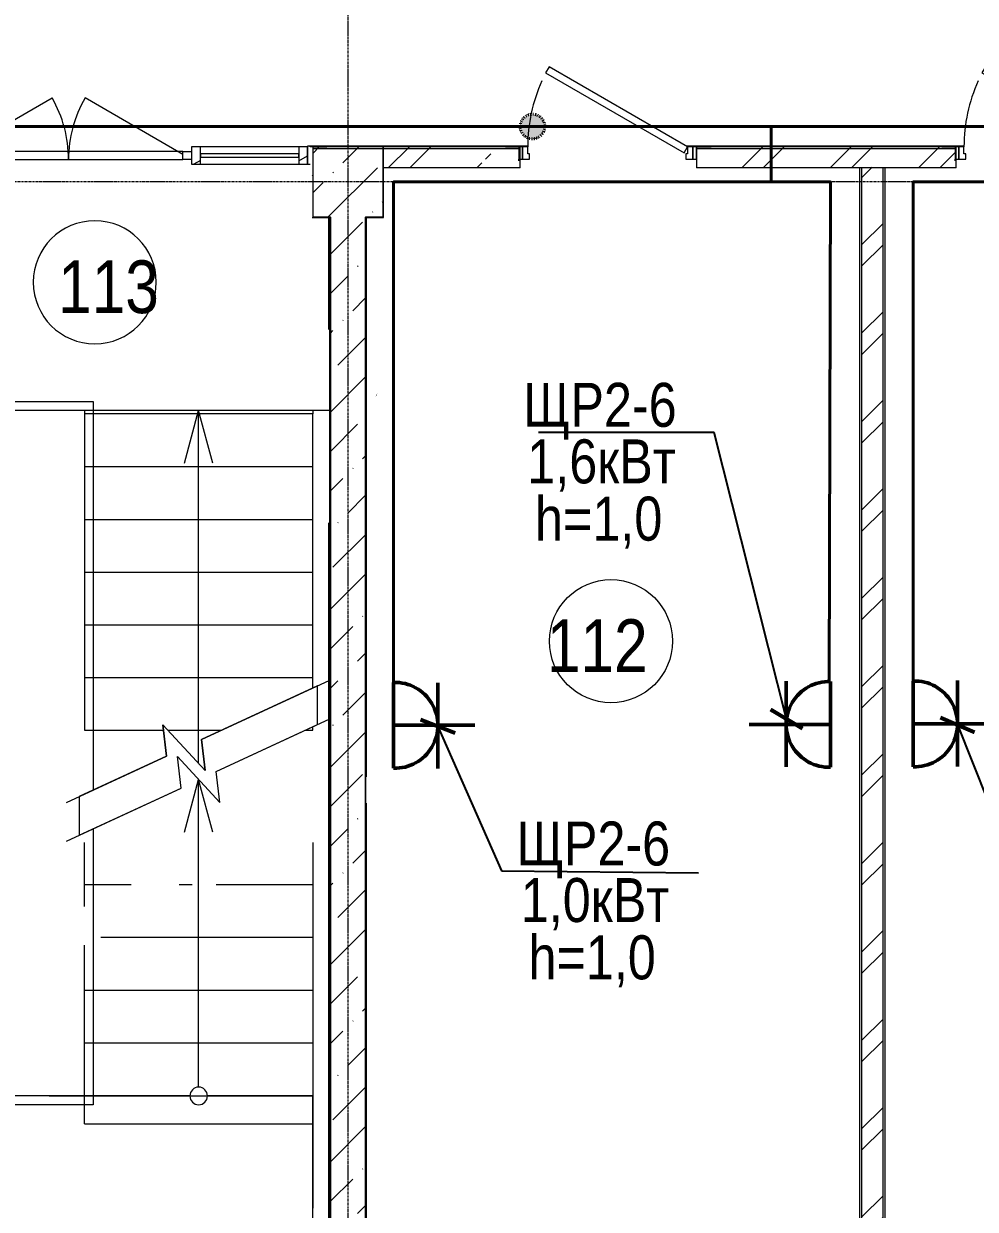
# Model space of a CAD drawing. Header units: metres. Extents: x -187 to 138813, y -64870 to 49448.
# Drawn here: x 34217 to 39633, y -56130 to -49386 of the extents above; entities that cross this region are included whole.
import ezdxf

# ---------------------------------------------------------------- set-up
doc = ezdxf.new("R2010")
doc.units = ezdxf.units.M
doc.linetypes.add('ACAD_ISO03W100', pattern=[30, 12, -18])
doc.linetypes.add('ADSK_Линия сетки', pattern=[21, 12, -3, 3, -3])
for name, color, linetype, lineweight in [('A-AREA-IDEN', 7, 'Continuous', 9), ('A-DETL-MBND', 7, 'Continuous', 5), ('A-DETL-THIN', 7, 'Continuous', 5), ('A-DOOR', 7, 'Continuous', 5), ('A-DOOR-FRAM', 7, 'Continuous', 13), ('A-FLOR', 7, 'Continuous', 5), ('A-GLAZ-CURT', 7, 'Continuous', 5), ('A-GLAZ-CWMG', 7, 'Continuous', 5), ('A-WALL', 7, 'Continuous', 5), ('A-WALL-PATT', 7, 'Continuous', 18), ('I-WALL', 7, 'Continuous', 5), ('S-COLS', 7, 'Continuous', 5), ('S-GRID', 7, 'Continuous', 9), ('Освещение', 1, 'Continuous', 50), ('ЭЛ', 250, 'Continuous', 50), ('Эл-свет раб.', 5, 'Continuous', 50), ('ЭЛ.сети', 5, 'Continuous', 100), ('ЭОМ', 7, 'Continuous', 40)]:
    doc.layers.add(name, color=color, linetype=linetype, lineweight=lineweight)
doc.layers.add('A-DETL', color=7, linetype='Continuous', lineweight=5, true_color=0x00a600)
doc.styles.add('GOST Common_I_1', font='ARIALN.TTF', dxfattribs={"height": 300})
doc.styles.add('STYLE1', font='ARIALN.TTF', dxfattribs={"height": 250})
doc.styles.add('ГОСТ 2.304', font='ARIALN.TTF', dxfattribs={"width": 0.85})
doc.dimstyles.new('СПДС', dxfattribs={"dimscale": 100, "dimtxt": 2.5, "dimasz": 2.5, "dimexe": 1.25, "dimexo": 0.625, "dimtad": 1, "dimdec": 0, "dimrnd": 0.001, "dimtxsty": 'ГОСТ 2.304', "dimblk": 'OBLIQUE', "dimcen": 2.5, "dimdle": 2, "dimadec": 0, "dimazin": 2, "dimtfac": 0.75, "dimtdec": 0, "dimtmove": 1, "dimatfit": 3, "dimfxl": 1, "dimtolj": 1, "dimarcsym": 1})
pattern_1 = [(45, (0, 0), (84.19025, 308.69666), [396.875, -79.375, 3.353, -76.022])]
pattern_2 = [(0, (0, 0), (812.8, 203.2), [33.528, -576.072, 33.528, -576.072, -3251.2]), (0, (0, 0), (812.8, 203.2), [-1219.2, 33.528, -1185.672, 33.528, -576.072, -1422.4]), (0, (0, 0), (812.8, 203.2), [-3048, 33.528, -372.872, 33.528, -982.472]), (120, (304.8, 101.6), (-582.37636, 602.30545), [33.528, -576.072, 33.528, -576.072, -3251.2]), (120, (304.8, 101.6), (-582.37636, 602.30545), [-1219.2, 33.528, -1185.672, 33.528, -576.072, -1422.4]), (120, (304.8, 101.6), (-582.37636, 602.30545), [-3048, 33.528, -372.872, 33.528, -982.472]), (240, (406.4, 508), (-230.42364, -805.50545), [33.528, -576.072, 33.528, -576.072, -3251.2]), (240, (406.4, 508), (-230.42364, -805.50545), [-1219.2, 33.528, -1185.672, 33.528, -576.072, -1422.4]), (240, (406.4, 508), (-230.42364, -805.50545), [-3048, 33.528, -372.872, 33.528, -982.472])]
pattern_3 = [(0, (-15, -600), (812.8, 203.2), [33.528, -576.072, 33.528, -576.072, -3251.2]), (0, (-15, -600), (812.8, 203.2), [-1219.2, 33.528, -1185.672, 33.528, -576.072, -1422.4]), (0, (-15, -600), (812.8, 203.2), [-3048, 33.528, -372.872, 33.528, -982.472]), (120, (289.8, -498.4), (-582.37636, 602.30545), [33.528, -576.072, 33.528, -576.072, -3251.2]), (120, (289.8, -498.4), (-582.37636, 602.30545), [-1219.2, 33.528, -1185.672, 33.528, -576.072, -1422.4]), (120, (289.8, -498.4), (-582.37636, 602.30545), [-3048, 33.528, -372.872, 33.528, -982.472]), (240, (391.4, -92), (-230.42364, -805.50545), [33.528, -576.072, 33.528, -576.072, -3251.2]), (240, (391.4, -92), (-230.42364, -805.50545), [-1219.2, 33.528, -1185.672, 33.528, -576.072, -1422.4]), (240, (391.4, -92), (-230.42364, -805.50545), [-3048, 33.528, -372.872, 33.528, -982.472])]

# ---------------------------------------------------------------- blocks, each defined once
blk = doc.blocks.new('Перекрытия 12 - Перекрытия 2-288053-1 этаж')
at = {"layer": 'A-FLOR', "lineweight": 20}
for p, q in [((1900, 2500), (1900, 2740.1)), ((3200, 2740.1), (3200, 2500)), ((1900, 2377.2), (1900, 2500)), ((2165.7, 2500), (1900, 2500)), ((2512.9, 2500), (2440.1, 2500)), ((3200, 2500), (2650.3, 2500)), ((3200, 2500), (3200, 2200)), ((3200, 2200), (1993.4, 2200)), ((3200, 2200), (3200, 1900)), ((1900, 1900), (1900, 2156.8)), ((1900, 1600), (1900, 1900)), ((3200, 1900), (1900, 1900)), ((3200, 1900), (3200, 1600)), ((1900, 1300), (1900, 1600)), ((3200, 1600), (1900, 1600)), ((3200, 1600), (3200, 1300)), ((1700, 1300), (1900, 1300)), ((1900, 1140), (1900, 1300)), ((1900, 1300), (3200, 1300)), ((3200, 1300), (3200, 1140)), ((1900, 1140), (3200, 1140)), ((3200, 1140), (3200, 660))]:
    blk.add_line(p, q, dxfattribs=at)
blk = doc.blocks.new('КДП АПК - КР_rvt-1-1 этаж')
at = {"layer": 'A-WALL-PATT', "lineweight": 15}
h = blk.add_hatch(dxfattribs=at)
h.set_pattern_fill('FP_125', color=256, style=0, pattern_type=2)
h.set_pattern_definition(pattern_1)
h.paths.add_polyline_path([(36052.4, -55945.6), (36162.7, -55945.6), (36162.7, -49845.6), (35962.7, -49845.6), (35962.7, -55945.6)], flags=0)
at = {"layer": 'S-COLS', "lineweight": 15}
h = blk.add_hatch(dxfattribs=at)
h.set_pattern_fill('FP_125', color=256, style=0, pattern_type=2)
h.set_pattern_definition(pattern_1)
h.paths.add_polyline_path([(36262.7, -49845.6), (36262.7, -49445.6), (35862.7, -49445.6), (35862.7, -49845.6), (36162.7, -49845.6)], flags=0)
at = {"layer": 'A-FLOR', "lineweight": 15}
for p, q in [((35952.7, -49845.6), (35952.7, -50485.6)), ((35952.7, -51585.6), (35952.7, -55945.6))]:
    blk.add_line(p, q, dxfattribs=at)
at = {"layer": 'I-WALL', "lineweight": 15}
for p, q in [((35962.7, -55945.6), (35962.7, -49845.6)), ((36162.7, -49845.6), (36162.7, -55945.6))]:
    blk.add_line(p, q, dxfattribs=at)
at = {"layer": 'S-COLS', "lineweight": 15}
for p, q in [((36262.7, -49445.6), (35862.7, -49445.6)), ((35862.7, -49445.6), (35862.7, -49845.6)), ((36262.7, -49845.6), (36262.7, -49445.6)), ((35862.7, -49845.6), (35962.7, -49845.6)), ((36162.7, -49845.6), (36262.7, -49845.6))]:
    blk.add_line(p, q, dxfattribs=at)
at = {"lineweight": 15}
blk.add_blockref('Перекрытия 12 - Перекрытия 2-288053-1 этаж', (32662.7, -56145.6), dxfattribs=at)
blk = doc.blocks.new('Системная панель - С остеклением-2274491-1 этаж')
at = {"layer": 'A-GLAZ-CURT', "lineweight": 13}
for p, q in [((280, 10), (-280, 10)), ((-280, 10), (-280, -10)), ((280, -10), (280, 10)), ((-280, -10), (280, -10))]:
    blk.add_line(p, q, dxfattribs=at)
blk = doc.blocks.new('Прямоугольный импост - 50 x 100мм-1549072-1 этаж')
at = {"layer": 'A-GLAZ-CWMG'}
h = blk.add_hatch(dxfattribs=at)
h.set_pattern_fill('FP_103', color=256, style=0, pattern_type=2)
h.set_pattern_definition([(150, (35212.65, 49535.64), (-60, -103.92305), [])])
h.paths.add_polyline_path([(-25, -50), (-25, 50), (25, 50), (25, -50)], flags=0)
at = {"layer": 'A-GLAZ-CWMG', "lineweight": 18}
for p, q in [((-25, -50), (-25, 50)), ((-25, 50), (25, 50)), ((25, 50), (25, 22.2)), ((25, -50), (-25, -50)), ((25, -22.2), (25, -50))]:
    blk.add_line(p, q, dxfattribs=at)
blk = doc.blocks.new('Прямоугольный импост - 50 x 100мм-2274487-1 этаж')
at = {"layer": 'A-GLAZ-CWMG'}
for p, q in [((33737.7, -49485.6), (33177.7, -49485.6)), ((33177.7, -49585.6), (33737.7, -49585.6))]:
    blk.add_line(p, q, dxfattribs=at)
blk = doc.blocks.new('Прямоугольный импост - 50 x 100мм-1549076-1 этаж')
at = {"layer": 'A-GLAZ-CWMG'}
h = blk.add_hatch(dxfattribs=at)
h.set_pattern_fill('FP_107', color=256, style=0, pattern_type=2)
h.set_pattern_definition([(30, (-35847.65, 49535.64), (-60, 103.92305), [])])
h.paths.add_polyline_path([(-50, -50), (0, -50), (0, 50), (-50, 50)], flags=0)
at = {"layer": 'A-GLAZ-CWMG', "lineweight": 18}
for p, q in [((0, 50), (-50, 50)), ((-50, 50), (-50, -50)), ((0, -50), (0, 50)), ((-50, -50), (0, -50))]:
    blk.add_line(p, q, dxfattribs=at)
blk = doc.blocks.new('M_Дверь-Витраж-Двойная-Витрина - M_Дверь-Витраж-Двойная-Витрина-2723221-1 этаж')
at = {"layer": 'A-DOOR'}
for p, q in [((-650, -6.6), (-93.8, -327.8)), ((650, -6.6), (93.8, -327.8))]:
    blk.add_line(p, q, dxfattribs=at)
for centre, start, end in [((-700, 22.2), 330, 360), ((700, 22.2), 180, 210)]:
    blk.add_arc(centre, 700, start, end, dxfattribs=at)
at = {"layer": 'A-DOOR-FRAM'}
for p, q in [((-700, -22.2), (-700, 22.2)), ((-700, 22.2), (-650, 22.2)), ((-650, 22.2), (-650, -22.2)), ((650, -22.2), (650, 22.2)), ((650, 22.2), (700, 22.2)), ((700, 22.2), (700, -22.2)), ((-650, -22.2), (-700, -22.2)), ((700, -22.2), (650, -22.2))]:
    blk.add_line(p, q, dxfattribs=at)
at = {"layer": 'A-DOOR-FRAM', "lineweight": 5}
for p, q in [((650, 22.2), (-650, 22.2)), ((-650, -22.2), (650, -22.2))]:
    blk.add_line(p, q, dxfattribs=at)
blk = doc.blocks.new('AC_Дверь_Однопольная_ДеревяннаяВнутренняя_ГОСТ6629-88 - ДГ 21-10Л-2270753-1 этаж')
at = {"layer": 'A-DOOR', "lineweight": 13}
for p, q in [((-333.1, 495), (-353.1, 460.4)), ((455, 40), (-333.1, 495)), ((-353.1, 460.4), (435, 5.4)), ((435, 5.4), (455, 40))]:
    blk.add_line(p, q, dxfattribs=at)
at = {"layer": 'A-DOOR', "lineweight": 18}
for p, q in [((-485, 40), (-505, 40)), ((-505, 40), (-505, -30)), ((-485, -30), (-485, 40)), ((505, 40), (485, 40)), ((485, 40), (485, -30)), ((505, -30), (505, 40)), ((-505, -30), (-485, -30)), ((485, -30), (505, -30))]:
    blk.add_line(p, q, dxfattribs=at)
at = {"layer": 'A-DOOR'}
blk.add_arc((455, 40), 910, 155.73648, 180, dxfattribs=at)
at = {"layer": 'A-DOOR-FRAM'}
for p, q in [((-455, 40), (-485, 40)), ((-485, 40), (-485, -30)), ((-455, 0), (-455, 40)), ((-445, 0), (-455, 0)), ((-445, -30), (-445, 0)), ((455, 0), (445, 0)), ((445, 0), (445, -30)), ((485, 40), (455, 40)), ((455, 40), (455, 0)), ((485, -30), (485, 40)), ((-485, -30), (-445, -30)), ((445, -30), (485, -30))]:
    blk.add_line(p, q, dxfattribs=at)
blk = doc.blocks.new('Розетка штепсельная с заземляющим контактом скрытой установки IP20')
at = {"layer": 'Эл-свет раб.', "ltscale": 0.3}
for p, q in [((191574.8, -246568.3), (191574.8, -246105.7)), ((191816.2, -246316.2), (191328.6, -246316.2)), ((191818.7, -246568.3), (191331, -246568.3))]:
    blk.add_line(p, q, dxfattribs=at)
at = {"layer": 'Эл-свет раб.', "ltscale": 0.3, "extrusion": (0, 0, -1)}
blk.add_ellipse((191574.8, -246560.1), major_axis=(-172.5, 172.5), ratio=1, start_param=5.464002, end_param=8.673165, dxfattribs=at)
blk = doc.blocks.new('_Oblique')
at = {"color": 0, "linetype": 'ByBlock', "lineweight": -2}
blk.add_line((-0.5, -0.5), (0.5, 0.5), dxfattribs=at)
blk = doc.blocks.new('ПСС_Марка_помещения - Имя_2_5мм-224473-1 этаж')
at = {"layer": 'A-AREA-IDEN'}
for start, end in [(360, 180), (180, 360)]:
    blk.add_arc((-0.074, 0.039), 3.5, start, end, dxfattribs=at)

msp = doc.modelspace()

# ---------------------------------------------------------------- hatches: boundary and pattern name
at = {"layer": 'A-WALL-PATT', "lineweight": 5}
h = msp.add_hatch(dxfattribs=at)
h.set_pattern_fill('FP_81', color=256, style=0, pattern_type=2)
h.set_pattern_definition(pattern_2)
h.paths.add_polyline_path([(35859.6532, -50485.6443), (35862.6532, -50485.6443), (35862.6532, -49587.1443), (35859.6532, -49587.1443), (35859.6532, -50382.5185)], flags=0)
h = msp.add_hatch(dxfattribs=at)
h.set_pattern_fill('FP_81', color=256, style=0, pattern_type=2)
h.set_pattern_definition(pattern_3)
h.paths.add_polyline_path([(35847.6532, -50085.6443), (43447.6532, -50085.6443), (43447.6532, -50082.6443), (35847.6532, -50082.6443)], flags=0)
h.paths.add_polyline_path([(45332.6532, -50085.6443), (45332.6532, -50082.6443), (44457.6532, -50082.6443), (44457.6532, -50085.6443), (44499.4803, -50085.6443)], flags=0)
h = msp.add_hatch(dxfattribs=at)
h.set_pattern_fill('FP_81', color=256, style=0, pattern_type=2)
h.set_pattern_definition(pattern_3)
h.paths.add_polyline_path([(45320.1532, -50098.1443), (45332.6532, -50098.1443), (45332.6532, -50085.6443), (44457.6532, -50085.6443), (44457.6532, -50098.1443), (44499.4803, -50098.1443)], flags=0)
h.paths.add_polyline_path([(43435.1532, -50098.1443), (43447.6532, -50098.1443), (43447.6532, -50085.6443), (35847.6532, -50085.6443), (35847.6532, -50098.1443), (42383.967, -50098.1443)], flags=0)
h = msp.add_hatch(dxfattribs=at)
h.set_pattern_fill('FP_1', color=256, style=0, pattern_type=2)
h.set_pattern_definition([(45, (0, 0), (-251.4472, 251.4472), []), (45, (0, 381), (-251.4472, 251.4472), [])])
h.paths.add_polyline_path([(36868.3012, -50085.6443), (36868.3012, -50125.6443), (36878.3012, -50125.6443), (36878.3012, -50155.6443), (36824.3012, -50155.6443), (36824.3012, -50205.6443), (36262.6532, -50205.6443), (36262.6532, -50085.6443)])
h.paths.add_polyline_path([(40528.455, -50085.6443), (40528.455, -50205.6443), (41862.6532, -50205.6443), (41862.6532, -50085.6443)])
h.paths.add_polyline_path([(39538.455, -50155.6443), (39524.455, -50155.6443), (39524.455, -50098.1443), (39538.455, -50098.1443)], flags=16)
edge = h.paths.add_edge_path()
edge.add_line((39524.455, -50085.6443), (39524.455, -50155.6443))
edge.add_line((39524.455, -50155.6443), (39518.455, -50155.6443))
edge.add_line((39518.455, -50155.6443), (39518.455, -50085.6443))
edge.add_line((39518.455, -50085.6443), (38045.7868, -50085.6443))
edge.add_line((38045.7868, -50085.6443), (38045.7868, -50205.6443))
edge.add_line((38045.7868, -50205.6443), (39664.3852, -50205.6443))
edge.add_arc((39904.266, -50135.237), 250, 168.55829371, 196.35746221, ccw=False)
edge.add_line((39659.2342, -50085.6443), (39568.455, -50085.6443))
edge.add_line((39568.455, -50085.6443), (39568.455, -50098.1443))
edge.add_line((39568.455, -50098.1443), (39538.455, -50098.1443))
edge.add_line((39538.455, -50098.1443), (39538.455, -50085.6443))
edge.add_line((39538.455, -50085.6443), (39524.455, -50085.6443))
h = msp.add_hatch(dxfattribs=at)
h.set_pattern_fill('FP_1', color=256, style=0, pattern_type=2)
h.set_pattern_definition([(45, (-6239.84, 183), (-251.4472, 251.4472), []), (45, (-6239.84, 564), (-251.4472, 251.4472), [])])
h.paths.add_polyline_path([(39107.8158, -56735.6443), (39107.8158, -50202.6443), (38987.8158, -50202.6443), (38987.8158, -56735.6443)])
h = msp.add_hatch(dxfattribs=at)
h.set_pattern_fill('FP_81', color=256, style=0, pattern_type=2)
h.set_pattern_definition(pattern_2)
h.paths.add_polyline_path([(35962.6532, -56582.6443), (35962.6532, -50488.6443), (35959.6532, -50488.6443), (35959.6532, -56582.6443)], flags=0)
h = msp.add_hatch(dxfattribs=at)
h.set_pattern_fill('FP_81', color=256, style=0, pattern_type=2)
h.set_pattern_definition(pattern_2)
h.paths.add_polyline_path([(36162.6532, -53670.6443), (36165.6532, -53670.6443), (36165.6532, -50485.6443), (36162.6532, -50485.6443), (36162.6532, -51802.8535)], flags=0)
h = msp.add_hatch(dxfattribs=at)
h.set_pattern_fill('FP_81', color=256, style=0, pattern_type=2)
h.set_pattern_definition(pattern_2)
h.paths.add_polyline_path([(36165.6532, -56585.6443), (36165.6532, -53820.6443), (36162.6532, -53820.6443), (36162.6532, -56585.6443)], flags=0)
at = {"layer": 'ЭЛ', "linetype": 'ACAD_ISO03W100', "lineweight": 40, "ltscale": 0.46}
msp.add_hatch(color=0, dxfattribs=at).paths.add_polyline_path([(37182.6532, -49970.6443, 1), (37042.6532, -49970.6443, 1)])

# ---------------------------------------------------------------- linework, layer by layer
at = {"layer": 'A-DETL', "color": 7, "lineweight": 18}
for p, q in [((35132.2684, -51885.6443), (35212.6532, -51585.6443)), ((35212.6532, -53594.6922), (35212.6532, -51585.6443)), ((35293.038, -51885.6443), (35212.6532, -51585.6443)), ((35228.3331, -53458.5055), (35959.6532, -53120.3437)), ((35312.2735, -53640.0379), (35959.6532, -53340.69)), ((35029.4426, -53552.6453), (35008.0638, -53373.9194)), ((35008.0638, -53373.9194), (35249.3617, -53634.3044)), ((35249.3617, -53634.3044), (35228.3331, -53458.5055)), ((34459.8664, -53816.0169), (35029.4426, -53552.6453)), ((35113.383, -53734.1777), (35092.0043, -53555.4518)), ((35092.0043, -53555.4518), (35333.3021, -53815.8368)), ((35132.2684, -53985.6443), (35212.6532, -53685.6443)), ((35212.6532, -55435.6443), (35212.6532, -53685.6443)), ((35293.038, -53985.6443), (35212.6532, -53685.6443)), ((35333.3021, -53815.8368), (35312.2735, -53640.0379)), ((34459.8664, -54036.3632), (35113.383, -53734.1777)), ((35162.6532, -55485.6443), (34162.653, -55485.6443)), ((35862.6532, -55485.6443), (35262.6532, -55485.6443)), ((35862.6532, -56735.6443), (35862.6532, -55485.6443))]:
    msp.add_line(p, q, dxfattribs=at)
for start, end in [(0, 180), (180, 0)]:
    msp.add_arc((35212.6532, -55485.6443), 50, start, end, dxfattribs=at)
at = {"layer": 'A-DETL-MBND'}
for p, q in [((34562.6338, -51585.6443), (34562.6338, -51605.5798)), ((35862.6338, -51585.6443), (35862.6338, -51605.5798)), ((35862.6338, -51605.5798), (34562.6338, -51605.5798))]:
    msp.add_line(p, q, dxfattribs=at)
at = {"layer": 'A-DETL-THIN'}
for p, q in [((34162.6712, -51535.6443), (34612.6532, -51535.6443)), ((34612.6532, -51535.6443), (34612.6532, -53745.6443)), ((34612.651, -53965.7158), (34612.651, -55535.5798)), ((34612.651, -55535.5798), (34112.651, -55535.5798))]:
    msp.add_line(p, q, dxfattribs=at)
at = {"layer": 'A-DETL-THIN', "color": 7, "true_color": 0xffffff}
for p, q in [((35889.3653, -53152.8447), (35228.3331, -53458.5055)), ((35889.3653, -53373.1911), (35889.3653, -53152.8447)), ((35249.3617, -53634.3044), (35008.0638, -53373.9194)), ((35008.0638, -53373.9194), (35029.4426, -53552.6453)), ((35312.2735, -53640.0379), (35889.3653, -53373.1911)), ((35228.3331, -53458.5055), (35249.3617, -53634.3044)), ((35029.4426, -53552.6453), (34532.6532, -53782.3603)), ((35113.383, -53734.1777), (35092.0043, -53555.4518)), ((35092.0043, -53555.4518), (35333.3021, -53815.8368)), ((35333.3021, -53815.8368), (35312.2735, -53640.0379)), ((34532.6532, -54002.7067), (35113.383, -53734.1777)), ((34532.6532, -53782.3603), (34532.6532, -54002.7067))]:
    msp.add_line(p, q, dxfattribs=at)
at = {"layer": 'A-FLOR', "lineweight": 18}
for p, q in [((35959.6532, -51585.6443), (34162.6734, -51585.6443)), ((34562.634, -51605.5798), (34562.634, -52205.5573)), ((35862.634, -52205.5573), (35862.634, -51605.5798)), ((34562.634, -51905.5671), (35862.634, -51905.5671)), ((34562.634, -52205.5573), (35862.634, -52205.5573)), ((34562.6362, -52205.5573), (34562.6362, -52505.5476)), ((35862.6362, -52505.5476), (35862.6362, -52205.5573)), ((34562.6362, -52505.5476), (35862.6362, -52505.5476)), ((34562.6385, -52505.5476), (34562.6385, -52805.5573)), ((35862.6385, -52805.5573), (35862.6385, -52505.5476)), ((34562.6385, -52805.5573), (35862.6385, -52805.5573)), ((34562.6407, -52805.5573), (34562.6407, -53105.5476)), ((35862.6407, -53105.5476), (35862.6407, -52805.5573)), ((34562.6407, -53105.5476), (35862.6407, -53105.5476)), ((34562.643, -53105.5476), (34562.643, -53405.5573)), ((35862.643, -53165.2011), (35862.643, -53105.5476)), ((34562.643, -53405.5573), (35011.8483, -53405.5573)), ((35037.3826, -53405.5573), (35342.8406, -53405.5573)), ((35819.369, -53405.5573), (35862.643, -53405.5573)), ((35862.643, -53405.5573), (35862.643, -53385.5475))]:
    msp.add_line(p, q, dxfattribs=at)
at = {"layer": 'A-WALL', "lineweight": 18}
for p, q in [((35832.6532, -50082.6443), (35832.6532, -50185.6443)), ((37085.7917, -50082.6443), (35832.6532, -50082.6443)), ((35862.6532, -50085.6443), (35942.6532, -50085.6443)), ((36262.6532, -50085.6443), (36262.6532, -50485.6443)), ((37085.7868, -50085.6443), (36262.6532, -50085.6443)), ((37035.7868, -50085.6443), (37035.7868, -50082.6443)), ((37041.7868, -50205.6443), (37041.7868, -50085.6443)), ((39568.46, -50082.6443), (37990.5906, -50082.6443)), ((39568.455, -50085.6443), (37995.7868, -50085.6443)), ((38045.7868, -50082.6443), (38045.7868, -50085.6443)), ((38045.7868, -50085.6443), (38045.7868, -50205.6443)), ((39518.455, -50085.6443), (39518.455, -50082.6443)), ((39524.455, -50205.6443), (39524.455, -50085.6443)), ((37035.7868, -50165.6443), (37035.7868, -50155.6443)), ((38045.7868, -50155.6443), (38045.7868, -50165.6443)), ((39518.455, -50165.6443), (39518.455, -50155.6443)), ((35832.6532, -50185.6443), (35847.6532, -50185.6443)), ((35847.6532, -50187.1443), (35844.6532, -50187.1443)), ((36262.6532, -50205.6443), (36265.6532, -50205.6443)), ((36265.6532, -50488.6443), (36265.6532, -50220.6443)), ((35859.6532, -50488.6443), (35959.6532, -50488.6443)), ((35962.6532, -50485.6443), (35862.6532, -50485.6443)), ((35959.6532, -56582.6443), (35959.6532, -50488.6443)), ((35962.6532, -50485.6443), (35962.6532, -56585.6443)), ((36162.6532, -56585.6443), (36162.6532, -50485.6443)), ((36262.6532, -50485.6443), (36162.6532, -50485.6443)), ((36165.6532, -50488.6443), (36165.6532, -53670.6443)), ((36165.6532, -50488.6443), (36265.6532, -50488.6443)), ((36165.6532, -53820.6443), (36165.6532, -56582.6443))]:
    msp.add_line(p, q, dxfattribs=at)
at = {"layer": 'A-WALL'}
for p, q in [((35847.6532, -50085.6443), (35847.6532, -50082.6443)), ((37085.7868, -50085.6443), (35847.6532, -50085.6443)), ((37035.7868, -50098.1443), (35860.1532, -50098.1443)), ((36958.7868, -50085.6443), (37038.7868, -50085.6443)), ((37041.7868, -50085.6443), (37038.7868, -50085.6443)), ((39568.455, -50085.6443), (37995.7868, -50085.6443)), ((38048.7868, -50085.6443), (38045.7868, -50085.6443)), ((39518.455, -50098.1443), (38045.7868, -50098.1443)), ((38048.7868, -50085.6443), (38128.7868, -50085.6443)), ((39441.455, -50085.6443), (39521.455, -50085.6443)), ((39524.455, -50085.6443), (39521.455, -50085.6443)), ((37041.7868, -50205.6443), (36265.6532, -50205.6443)), ((39524.455, -50205.6443), (38045.7868, -50205.6443)), ((38975.8158, -56735.6443), (38975.8158, -50202.6443)), ((38987.8158, -56735.6443), (38987.8158, -50202.6443)), ((39107.8158, -56735.6443), (39107.8158, -50202.6443)), ((39119.8158, -56735.6443), (39119.8158, -50202.6443))]:
    msp.add_line(p, q, dxfattribs=at)
at = {"layer": 'S-GRID', "linetype": 'ADSK_Линия сетки'}
for p, q in [((36062.6532, -39335.6443), (36062.6532, -64052.4737)), ((73297.2165, -50284.9002), (29247.2594, -50285.6443))]:
    msp.add_line(p, q, dxfattribs=at)
at = {"layer": 'ЭЛ', "color": 7, "lineweight": 25}
for points in [[(43271.4817, -39403.9445, 0, 0, 0), (42720.3859, -40349.1225, 150, 0, 0), (42921.5871, -40008.0356, 0, 0, 0), (37112.6532, -49970.6443, 0, 0, 0)], [(37112.6532, -49970.6443, 0, 0, 0), (36024.5721, -51841.6194, 150, 0, 0), (36225.7733, -51500.5325, 0, 0, 0), (31626.3082, -59384.6192, 0, 0, 0)]]:
    msp.add_lwpolyline(points, format="xyseb", dxfattribs=at)
at = {"layer": 'ЭЛ', "color": 0, "linetype": 'ACAD_ISO03W100', "lineweight": 40, "ltscale": 0.46}
msp.add_circle((37112.6532, -49970.6443), 70, dxfattribs=at)
at = {"layer": 'ЭЛ.сети', "color": 0, "lineweight": 40}
msp.add_line((38470.9619, -50285.5248), (38470.9619, -49970.6443), dxfattribs=at)
for points in [[(44072.6532, -49970.6443), (33812.6532, -49970.6443)], [(36321.9975, -53377.1963), (36321.9452, -50285.5248), (38808.825, -50285.5248), (38801.2357, -53128.0084)], [(39279.2287, -53125.394), (39279.1807, -50285.4749), (41715.0119, -50285.4749), (41707.4225, -53128.9544)]]:
    msp.add_lwpolyline(points, dxfattribs=at)

# ---------------------------------------------------------------- block references
at = {"lineweight": 5}
msp.add_blockref('КДП АПК - КР_rvt-1-1 этаж', (0, -639.2559), dxfattribs=at)
at = {"layer": 'A-AREA-IDEN', "color": 18, "true_color": 0x000000, "yscale": 99.99999999999993, "zscale": 99.99999999999993}
for p, xscale in [((34629.0562, -50860.7305), 99.99999999999993), ((37552.0076, -52902.3638), -99.99999999999993)]:
    msp.add_blockref('ПСС_Марка_помещения - Имя_2_5мм-224473-1 этаж', p, dxfattribs=dict(at, xscale=xscale))
at = {"layer": 'A-DOOR'}
for p in [(37540.7868, -50125.6443), (40023.455, -50125.6443)]:
    msp.add_blockref('AC_Дверь_Однопольная_ДеревяннаяВнутренняя_ГОСТ6629-88 - ДГ 21-10Л-2270753-1 этаж', p, dxfattribs=at)
at = {"layer": 'A-DOOR', "rotation": 180}
msp.add_blockref('M_Дверь-Витраж-Двойная-Витрина - M_Дверь-Витраж-Двойная-Витрина-2723221-1 этаж', (34472.6532, -50135.6443), dxfattribs=at)
at = {"layer": 'A-GLAZ-CURT', "rotation": 180}
msp.add_blockref('Системная панель - С остеклением-2274491-1 этаж', (35502.6532, -50135.6443), dxfattribs=at)
at = {"layer": 'A-GLAZ-CWMG', "extrusion": (0, 0, -1)}
msp.add_blockref('Прямоугольный импост - 50 x 100мм-1549072-1 этаж', (-35197.6532, -50135.6443), dxfattribs=at)
at = {"layer": 'A-GLAZ-CWMG'}
for name, p in [('Прямоугольный импост - 50 x 100мм-2274487-1 этаж', (2045, -600)), ('Прямоугольный импост - 50 x 100мм-1549076-1 этаж', (35832.6532, -50135.6443))]:
    msp.add_blockref(name, p, dxfattribs=at)
at = {"layer": 'Освещение', "xscale": -1}
for p, rotation in [((282890.3406, -244952.027), 270), ((-207759.5181, 138202.8642), 89.99999999999753)]:
    msp.add_blockref('Розетка штепсельная с заземляющим контактом скрытой установки IP20', p, dxfattribs=dict(at, rotation=rotation))
at = {"layer": 'Освещение', "rotation": 269.9999999999999}
msp.add_blockref('Розетка штепсельная с заземляющим контактом скрытой установки IP20', (285847.5718, 138205.6169), dxfattribs=at)

# ---------------------------------------------------------------- texts
at = {"layer": 'A-AREA-IDEN', "color": 18, "true_color": 0x000000, "char_height": 300, "width": 519.4935, "style": 'GOST Common_I_1'}
for s, insert, attachment_point in [('113', (34412.9719, -50732.2706), 1), ('112', (37768.0919, -52773.9038), 3)]:
    msp.add_mtext(s, dxfattribs=dict(at, insert=insert, attachment_point=attachment_point))
at = {"layer": 'Эл-свет раб.', "color": 7, "style": 'STYLE1'}
for s, p in [('ЩР2-6', (37059.883, -51678.9757)), ('1,6кВт', (37083.2539, -52000.6157)), ('h=1,0', (37127.0673, -52326.3901, -386.7801)), ('ЩР2-6', (37022.7305, -54174.6191)), ('1,0кВт', (37046.1014, -54496.2591)), ('h=1,0', (37089.9148, -54822.0336, -386.7801))]:
    msp.add_text(s, height=250, dxfattribs=at).set_placement(p)

# ---------------------------------------------------------------- leaders
at = {"layer": 'ЭОМ', "lineweight": 25, "ltscale": 100}
for points in [[(38558.5453, -53341.4203), (38146.0677, -51710.7088), (37146.0677, -51710.7088)], [(36574.1269, -53383.0501), (36936.4727, -54204.3909), (38057.5769, -54217.1423)], [(39531.3581, -53375.0677), (40012.0964, -54582.9705), (41083.8119, -54582.9705)]]:
    msp.add_leader(points, dimstyle='СПДС', override={"dimasz": 1.5, "dimtad": 0, "dimldrblk": 'ArchTick', "dimfxl": 1.25, "dimtfill": 1, "dimlwd": 25}, dxfattribs=at)

doc.saveas('drawing.dxf')
